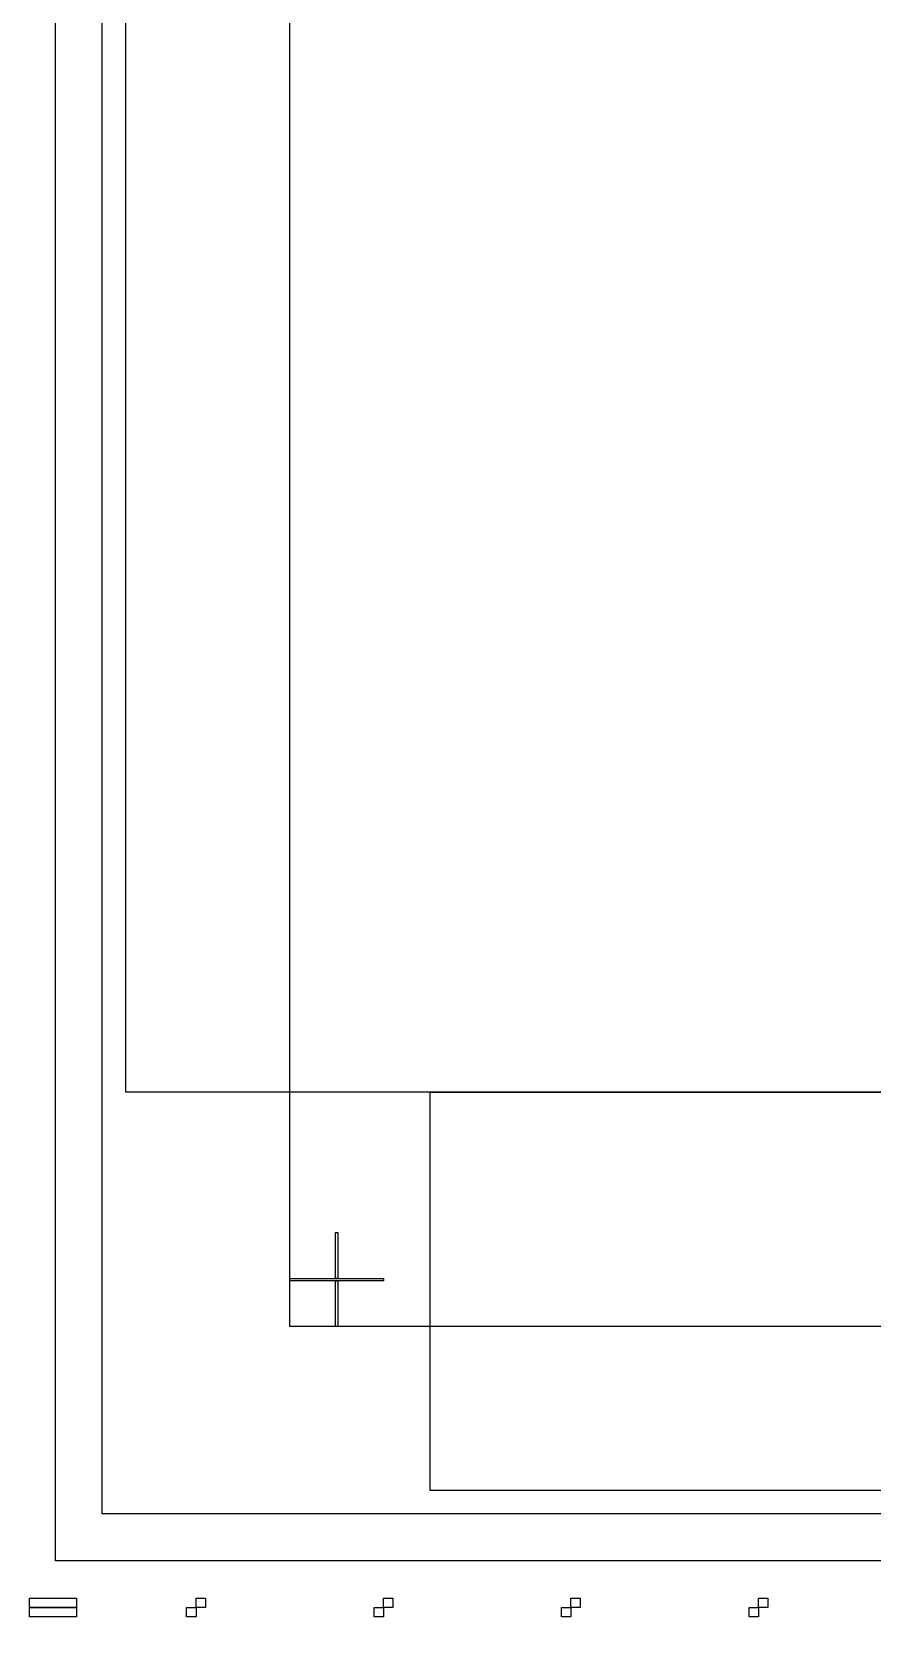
# Model space of a CAD drawing. Extents: x -50000 to 50000, y -50000 to 50000.
# Drawn here: x 28850 to 30642, y -14450 to -11038 of the extents above; entities that cross this region are included whole.
import ezdxf

# ---------------------------------------------------------------- set-up
doc = ezdxf.new("R2010")
doc.units = 0
for name, color, linetype in [('BASEMETAL3', 16, 'CONTINUOUS'), ('FRAME', 14, 'CONTINUOUS'), ('MARKERS', 8, 'CONTINUOUS'), ('XOR', 5, 'CONTINUOUS')]:
    doc.layers.add(name, color=color, linetype=linetype)

# ---------------------------------------------------------------- blocks, each defined once
blk = doc.blocks.new('DICINGBORDER')
at = {"layer": 'XOR'}
for points in [[(45, 7180), (45, 7200), (145, 7200), (145, 7180)], [(380, 7180), (380, 7200), (400, 7200), (400, 7180)], [(780, 7180), (780, 7200), (800, 7200), (800, 7180)], [(1180, 7180), (1180, 7200), (1200, 7200), (1200, 7180)], [(1580, 7180), (1580, 7200), (1600, 7200), (1600, 7180)], [(45, 0), (45, 20), (145, 20), (145, 0)], [(400, 0), (400, 20), (420, 20), (420, 0)], [(800, 0), (800, 20), (820, 20), (820, 0)], [(1200, 0), (1200, 20), (1220, 20), (1220, 0)], [(1600, 0), (1600, 20), (1620, 20), (1620, 0)]]:
    blk.add_lwpolyline(points, close=True, dxfattribs=at)
blk = doc.blocks.new('CHIP_RESONATOR')
at = {"layer": 'BASEMETAL3'}
for points in [[(150, 1000), (150, 6000), (6850, 6000), (6850, 1000)], [(800, 150), (800, 1000), (6200, 1000), (6200, 150)]]:
    blk.add_lwpolyline(points, close=True, dxfattribs=at)
at = {"layer": 'FRAME'}
for points in [[(0, 0), (0, 7000), (7000, 7000), (7000, 0)], [(500, 500), (500, 6500), (6500, 6500), (6500, 500)]]:
    blk.add_lwpolyline(points, close=True, dxfattribs=at)
at = {"layer": 'MARKERS'}
for points in [[(597.5, 602.5), (597.5, 700), (602.5, 700), (602.5, 602.5)], [(500, 597.5), (500, 602.5), (700, 602.5), (700, 597.5)], [(597.5, 500), (597.5, 597.5), (602.5, 597.5), (602.5, 500)]]:
    blk.add_lwpolyline(points, close=True, dxfattribs=at)
at = {"layer": 'XOR'}
blk.add_lwpolyline([(100, 100), (100, 6900), (6900, 6900), (6900, 100)], close=True, dxfattribs=at)

msp = doc.modelspace()

# ---------------------------------------------------------------- linework, layer by layer
at = {"layer": 'FRAME'}
for radius in [50000, 49000]:
    msp.add_circle((0, 0), radius, dxfattribs=at)

# ---------------------------------------------------------------- block references
for name, p in [('DICINGBORDER', (28800, -14400)), ('CHIP_RESONATOR', (28900, -14300)), ('DICINGBORDER', (28800, -21600))]:
    msp.add_blockref(name, p)

doc.saveas('drawing.dxf')
